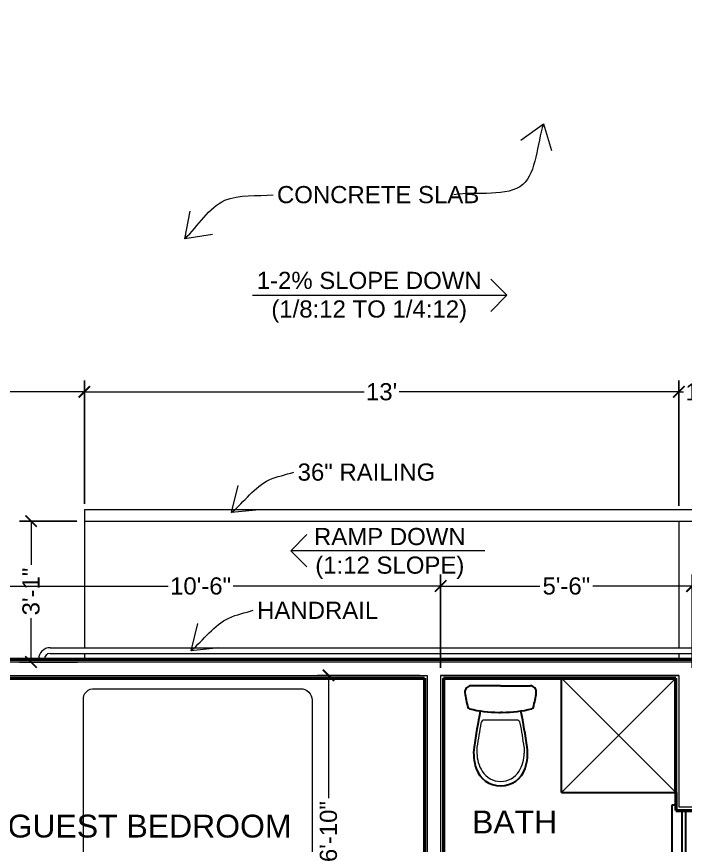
# Model space of a CAD drawing. Header units: inches. Extents: x -4969 to 16721, y 2489 to 24693.
# Drawn here: x 410.7 to 586.2, y 7537.1 to 7754.7 of the extents above; entities that cross this region are included whole.
import ezdxf

# ---------------------------------------------------------------- set-up
doc = ezdxf.new("R2010")
doc.units = ezdxf.units.IN
doc.header["$MEASUREMENT"] = 0
doc.linetypes.add('DASHED', pattern=[0.75, 0.5, -0.25])
doc.layers.get('0').update_dxf_attribs({"lineweight": 5})
for name, color, linetype, lineweight in [('1', 1, 'Continuous', 9), ('2', 6, 'Continuous', 20), ('3', 3, 'Continuous', 30), ('5', 4, 'Continuous', 50), ('A-DIMSx', 7, 'Continuous', 9), ('A-TEXTx', 7, 'Continuous', 20)]:
    doc.layers.add(name, color=color, linetype=linetype, lineweight=lineweight)
doc.styles.get("Standard").update_dxf_attribs({"font": 'Arial.ttf'})
doc.dimstyles.get("Standard").update_dxf_attribs({"dimtxt": 3, "dimasz": 2, "dimexe": 0.03125, "dimexo": 0.0625, "dimgap": 0.03125, "dimtad": 0, "dimtoh": 1, "dimdec": 4, "dimlfac": 0.99985, "dimzin": 0, "dimdsep": 46, "dimlunit": 4, "dimtxsty": 'Standard', "dimblk": 'ARCHTICK', "dimblk1": 'ARCHTICK', "dimblk2": 'ARCHTICK', "dimcen": 0.09, "dimclrt": 256, "dimadec": 0, "dimazin": 0, "dimtfac": 1, "dimtdec": 4, "dimtofl": 0, "dimtmove": 0, "dimatfit": 3, "dimfxl": 1, "dimtolj": 1, "dimtzin": 0, "dimarcsym": 0})

# ---------------------------------------------------------------- blocks, each defined once
blk = doc.blocks.new('window plan 30')
at = {"layer": '1'}
for p, q in [((181.69, 1684.26), (181.69, 1680.76)), ((213.69, 1684.26), (213.69, 1680.76))]:
    blk.add_line(p, q, dxfattribs=at)
at = {"layer": '3'}
for p, q in [((181.19, 1685.01), (181.19, 1686.01)), ((181.19, 1686.01), (214.19, 1686.01)), ((214.19, 1686.01), (214.19, 1685.01)), ((212.69, 1683.48), (182.69, 1683.48)), ((212.69, 1682.48), (182.69, 1682.48)), ((179.69, 1677.76), (179.69, 1678.76)), ((215.69, 1677.76), (179.69, 1677.76)), ((215.69, 1678.76), (215.69, 1677.76))]:
    blk.add_line(p, q, dxfattribs=at)
at = {"layer": '5'}
for p, q in [((182.69, 1685.01), (182.69, 1678.76)), ((212.69, 1685.01), (212.69, 1678.76))]:
    blk.add_line(p, q, dxfattribs=at)
blk = doc.blocks.new('TOILET round TOTO top')
at = {"layer": '1', "linetype": 'Continuous'}
for p, q in [((20663.27, 1803.45), (20664.85, 1803.46)), ((20656.14, 1801.42), (20656.14, 1793.04)), ((20663.28, 1791.03), (20664.85, 1791.02))]:
    blk.add_line(p, q, dxfattribs=at)
for centre, radius, start, end in [((20701.92, 1548.87), 257.49, 98.6329, 100.0541), ((20664.85, 1794.58), 8.87, 57.5383, 90), ((20657.14, 1801.42), 1, 100.0541, 180), ((20666.54, 1797.24), 5.72, 0, 57.5383), ((20666.54, 1797.24), 5.72, 302.4617, 0), ((20657.14, 1793.04), 1, 180, 259.8423), ((20664.85, 1799.9), 8.87, 270, 302.4617), ((20691.55, 1985.1), 196.11, 259.8423, 261.7135)]:
    blk.add_arc(centre, radius, start, end, dxfattribs=at)
at = {"layer": '3', "linetype": 'Continuous'}
for p, q in [((20647.17, 1797.24), (20647.17, 1805.04)), ((20647.17, 1797.24), (20647.17, 1789.44)), ((20654.14, 1797.75), (20654.14, 1797.24)), ((20654.14, 1796.73), (20654.14, 1797.24))]:
    blk.add_line(p, q, dxfattribs=at)
at = {"layer": '3', "linetype": 'DASHED'}
blk.add_line((20647.17, 1797.24), (20647.17, 1797.24), dxfattribs=at)
blk.add_line((20647.17, 1797.24), (20647.17, 1797.24), dxfattribs=at)
at = {"layer": '3', "linetype": 'Continuous'}
for centre, radius, start, end in [((20648.75, 1805.04), 1.57, 82.8564, 180), ((20645.51, 1779.25), 27.56, 74.7214, 82.8564), ((20652.62, 1805.27), 0.591, 14.0755, 74.7214), ((20622.64, 1797.75), 31.5, 0, 14.0755), ((20691.55, 1609.38), 196.86, 98.2539, 101.0651), ((20664.98, 1792.52), 11.81, 70.8883, 98.2539), ((20666.62, 1797.24), 6.81, 0, 70.8883), ((20666.62, 1797.24), 6.81, 289.1117, 0), ((20622.64, 1796.73), 31.5, 345.9245, 0), ((20691.55, 1985.1), 196.86, 258.9349, 261.7461), ((20664.98, 1801.97), 11.81, 261.7461, 289.1117), ((20648.75, 1789.44), 1.57, 180, 277.1436), ((20645.51, 1815.23), 27.56, 277.1436, 285.2786), ((20652.62, 1789.21), 0.591, 285.2786, 345.9245)]:
    blk.add_arc(centre, radius, start, end, dxfattribs=at)
blk = doc.blocks.new('_ArchTick')
at = {"color": 0, "linetype": 'ByBlock', "lineweight": 0, "const_width": 0.15}
blk.add_lwpolyline([(-0.5, -0.5), (0.5, 0.5)], dxfattribs=at)
blk = doc.blocks.new('*D447')
at = {"layer": 'A-DIMSx', "color": 0, "lineweight": -2, "ltscale": 0.1, "transparency": 16777216}
for p, q in [((522, 7583.77), (522, 7608.21)), ((588, 7583.77), (588, 7608.21))]:
    blk.add_line(p, q, dxfattribs=at)
at = {"layer": 'A-DIMSx', "color": 0, "lineweight": 5, "ltscale": 0.1, "transparency": 16777216}
for p, q in [((522, 7605.21), (548.02, 7605.21)), ((588, 7605.21), (561.98, 7605.21))]:
    blk.add_line(p, q, dxfattribs=at)
at = {"layer": 'Defpoints', "color": 0, "ltscale": 0.1, "transparency": 16777216}
for p in [(522, 7605.21), (522, 7581.77), (588, 7581.77)]:
    blk.add_point(p, dxfattribs=at)
at = {"layer": 'A-DIMSx', "color": 0, "lineweight": 5, "ltscale": 0.1, "transparency": 16777216, "xscale": 3, "yscale": 3, "zscale": 3, "rotation": 180}
blk.add_blockref('_ArchTick', (522, 7605.21), dxfattribs=at)
at = {"layer": 'A-DIMSx', "color": 0, "lineweight": 5, "ltscale": 0.1, "transparency": 16777216, "xscale": 3, "yscale": 3, "zscale": 3}
blk.add_blockref('_ArchTick', (588, 7605.21), dxfattribs=at)
at = {"layer": 'A-DIMSx', "ltscale": 0.1, "transparency": 16777216, "insert": (555, 7605.21), "char_height": 4.5, "attachment_point": 5}
blk.add_mtext('\\A1;5\'-6"', dxfattribs=at)
blk = doc.blocks.new('*D453')
at = {"layer": 'A-DIMSx', "color": 0, "lineweight": -2, "ltscale": 0.1, "transparency": 16777216}
for p, q in [((396, 7583.77), (396, 7608.21)), ((522, 7583.77), (522, 7608.21))]:
    blk.add_line(p, q, dxfattribs=at)
at = {"layer": 'A-DIMSx', "color": 0, "lineweight": 5, "ltscale": 0.1, "transparency": 16777216}
for p, q in [((396, 7605.21), (450.48, 7605.21)), ((522, 7605.21), (467.51, 7605.21))]:
    blk.add_line(p, q, dxfattribs=at)
at = {"layer": 'Defpoints', "color": 0, "ltscale": 0.1, "transparency": 16777216}
for p in [(396, 7605.21), (396, 7581.77), (522, 7581.77)]:
    blk.add_point(p, dxfattribs=at)
at = {"layer": 'A-DIMSx', "color": 0, "lineweight": 5, "ltscale": 0.1, "transparency": 16777216, "xscale": 3, "yscale": 3, "zscale": 3, "rotation": 180}
blk.add_blockref('_ArchTick', (396, 7605.21), dxfattribs=at)
at = {"layer": 'A-DIMSx', "color": 0, "lineweight": 5, "ltscale": 0.1, "transparency": 16777216, "xscale": 3, "yscale": 3, "zscale": 3}
blk.add_blockref('_ArchTick', (522, 7605.21), dxfattribs=at)
at = {"layer": 'A-DIMSx', "ltscale": 0.1, "transparency": 16777216, "insert": (459, 7605.21), "char_height": 4.5, "attachment_point": 5}
blk.add_mtext('\\A1;10\'-6"', dxfattribs=at)
blk = doc.blocks.new('*D486')
at = {"layer": 'A-DIMSx', "color": 0, "lineweight": -2, "ltscale": 0.1, "transparency": 16777216}
for p, q in [((516.5, 7581.77), (489.57, 7581.77)), ((515.02, 7499.77), (489.57, 7499.77))]:
    blk.add_line(p, q, dxfattribs=at)
at = {"layer": 'A-DIMSx', "color": 0, "lineweight": 5, "ltscale": 0.1, "transparency": 16777216}
for p, q in [((492.57, 7581.77), (492.57, 7549.52)), ((492.57, 7499.77), (492.57, 7532.03))]:
    blk.add_line(p, q, dxfattribs=at)
at = {"layer": 'Defpoints', "color": 0, "ltscale": 0.1, "transparency": 16777216}
for p in [(492.57, 7581.77), (518.5, 7581.77), (517.02, 7499.77)]:
    blk.add_point(p, dxfattribs=at)
at = {"layer": 'A-DIMSx', "color": 0, "lineweight": 5, "ltscale": 0.1, "transparency": 16777216, "xscale": 3, "yscale": 3, "zscale": 3}
for p, rotation in [((492.57, 7581.77), 90), ((492.57, 7499.77), 270)]:
    blk.add_blockref('_ArchTick', p, dxfattribs=dict(at, rotation=rotation))
at = {"layer": 'A-DIMSx', "ltscale": 0.1, "transparency": 16777216, "insert": (492.57, 7540.77), "char_height": 4.5, "attachment_point": 5, "rotation": 90}
blk.add_mtext('\\A1;6\'-10"', dxfattribs=at)
blk = doc.blocks.new('*D492')
at = {"layer": 'A-DIMSx', "color": 0, "lineweight": -2, "ltscale": 0.1, "transparency": 16777216}
for p, q in [((655.22, 7873.27), (813.17, 7873.27)), ((530, 7001.77), (813.17, 7001.77))]:
    blk.add_line(p, q, dxfattribs=at)
at = {"layer": 'A-DIMSx', "color": 0, "lineweight": 5, "ltscale": 0.1, "transparency": 16777216}
for p, q in [((810.17, 7873.27), (810.17, 7447.88)), ((810.17, 7001.77), (810.17, 7427.17))]:
    blk.add_line(p, q, dxfattribs=at)
at = {"layer": 'Defpoints', "color": 0, "ltscale": 0.1, "transparency": 16777216}
for p in [(653.22, 7873.27), (810.17, 7873.27), (528, 7001.77)]:
    blk.add_point(p, dxfattribs=at)
at = {"layer": 'A-DIMSx', "color": 0, "lineweight": 5, "ltscale": 0.1, "transparency": 16777216, "xscale": 3, "yscale": 3, "zscale": 3}
for p, rotation in [((810.17, 7873.27), 90), ((810.17, 7001.77), 270)]:
    blk.add_blockref('_ArchTick', p, dxfattribs=dict(at, rotation=rotation))
at = {"layer": 'A-DIMSx', "ltscale": 0.1, "transparency": 16777216, "insert": (810.17, 7437.52), "char_height": 4.5, "attachment_point": 5, "rotation": 90}
blk.add_mtext('\\A1;72\'-7{\\H1x;\\S1/2;}"', dxfattribs=at)
blk = doc.blocks.new('*D494')
at = {"layer": 'A-DIMSx', "color": 0, "lineweight": -2, "ltscale": 0.1, "transparency": 16777216}
for p, q in [((584.5, 7626.27), (584.5, 7659.18)), ((600.5, 7626.01), (600.5, 7659.18))]:
    blk.add_line(p, q, dxfattribs=at)
at = {"layer": 'A-DIMSx', "color": 0, "lineweight": 5, "ltscale": 0.1, "transparency": 16777216}
for p, q in [((584.5, 7656.18), (585.73, 7656.18)), ((600.5, 7656.18), (599.27, 7656.18))]:
    blk.add_line(p, q, dxfattribs=at)
at = {"layer": 'Defpoints', "color": 0, "ltscale": 0.1, "transparency": 16777216}
for p in [(600.5, 7656.18), (584.5, 7624.27), (600.5, 7624.01)]:
    blk.add_point(p, dxfattribs=at)
at = {"layer": 'A-DIMSx', "color": 0, "lineweight": 5, "ltscale": 0.1, "transparency": 16777216, "xscale": 3, "yscale": 3, "zscale": 3, "rotation": 180}
blk.add_blockref('_ArchTick', (584.5, 7656.18), dxfattribs=at)
at = {"layer": 'A-DIMSx', "color": 0, "lineweight": 5, "ltscale": 0.1, "transparency": 16777216, "xscale": 3, "yscale": 3, "zscale": 3}
blk.add_blockref('_ArchTick', (600.5, 7656.18), dxfattribs=at)
at = {"layer": 'A-DIMSx', "ltscale": 0.1, "transparency": 16777216, "insert": (592.5, 7656.18), "char_height": 4.5, "attachment_point": 5}
blk.add_mtext('\\A1;1\'-4"', dxfattribs=at)
blk = doc.blocks.new('*D496')
at = {"layer": 'A-DIMSx', "color": 0, "lineweight": -2, "ltscale": 0.1, "transparency": 16777216}
for p, q in [((428.5, 7626.77), (428.5, 7659.18)), ((584.5, 7626.27), (584.5, 7659.18))]:
    blk.add_line(p, q, dxfattribs=at)
at = {"layer": 'A-DIMSx', "color": 0, "lineweight": 5, "ltscale": 0.1, "transparency": 16777216}
for p, q in [((428.5, 7656.18), (501.89, 7656.18)), ((584.5, 7656.18), (511.1, 7656.18))]:
    blk.add_line(p, q, dxfattribs=at)
at = {"layer": 'Defpoints', "color": 0, "ltscale": 0.1, "transparency": 16777216}
for p in [(428.5, 7656.18), (428.5, 7624.77), (584.5, 7624.27)]:
    blk.add_point(p, dxfattribs=at)
at = {"layer": 'A-DIMSx', "color": 0, "lineweight": 5, "ltscale": 0.1, "transparency": 16777216, "xscale": 3, "yscale": 3, "zscale": 3, "rotation": 180}
blk.add_blockref('_ArchTick', (428.5, 7656.18), dxfattribs=at)
at = {"layer": 'A-DIMSx', "color": 0, "lineweight": 5, "ltscale": 0.1, "transparency": 16777216, "xscale": 3, "yscale": 3, "zscale": 3}
blk.add_blockref('_ArchTick', (584.5, 7656.18), dxfattribs=at)
at = {"layer": 'A-DIMSx', "ltscale": 0.1, "transparency": 16777216, "insert": (506.5, 7656.18), "char_height": 4.5, "attachment_point": 5}
blk.add_mtext("\\A1;13'", dxfattribs=at)
blk = doc.blocks.new('*D499')
at = {"layer": 'A-DIMSx', "color": 0, "lineweight": -2, "ltscale": 0.1, "transparency": 16777216}
for p, q in [((426.5, 7622.27), (411.51, 7622.27)), ((426.7, 7585.27), (411.51, 7585.27))]:
    blk.add_line(p, q, dxfattribs=at)
at = {"layer": 'A-DIMSx', "color": 0, "lineweight": 5, "ltscale": 0.1, "transparency": 16777216}
for p, q in [((414.51, 7622.27), (414.51, 7610.75)), ((414.51, 7585.27), (414.51, 7596.8))]:
    blk.add_line(p, q, dxfattribs=at)
at = {"layer": 'Defpoints', "color": 0, "ltscale": 0.1, "transparency": 16777216}
for p in [(428.5, 7622.27), (414.51, 7585.27), (428.7, 7585.27)]:
    blk.add_point(p, dxfattribs=at)
at = {"layer": 'A-DIMSx', "color": 0, "lineweight": 5, "ltscale": 0.1, "transparency": 16777216, "xscale": 3, "yscale": 3, "zscale": 3}
for p, rotation in [((414.51, 7622.27), 90), ((414.51, 7585.27), 270)]:
    blk.add_blockref('_ArchTick', p, dxfattribs=dict(at, rotation=rotation))
at = {"layer": 'A-DIMSx', "ltscale": 0.1, "transparency": 16777216, "insert": (414.51, 7603.77), "char_height": 4.5, "attachment_point": 5, "rotation": 90}
blk.add_mtext('\\A1;3\'-1"', dxfattribs=at)
blk = doc.blocks.new('*D504')
at = {"layer": 'A-DIMSx', "color": 0, "lineweight": -2, "ltscale": 0.1, "transparency": 16777216}
for p, q in [((361.47, 7873.27), (215.06, 7873.27)), ((454, 7001.77), (215.06, 7001.77))]:
    blk.add_line(p, q, dxfattribs=at)
at = {"layer": 'A-DIMSx', "color": 0, "lineweight": 5, "ltscale": 0.1, "transparency": 16777216}
for p, q in [((218.06, 7873.27), (218.06, 7447.88)), ((218.06, 7001.77), (218.06, 7427.17))]:
    blk.add_line(p, q, dxfattribs=at)
at = {"layer": 'Defpoints', "color": 0, "ltscale": 0.1, "transparency": 16777216}
for p in [(218.06, 7873.27), (363.47, 7873.27), (456, 7001.77)]:
    blk.add_point(p, dxfattribs=at)
at = {"layer": 'A-DIMSx', "color": 0, "lineweight": 5, "ltscale": 0.1, "transparency": 16777216, "xscale": 3, "yscale": 3, "zscale": 3}
for p, rotation in [((218.06, 7873.27), 90), ((218.06, 7001.77), 270)]:
    blk.add_blockref('_ArchTick', p, dxfattribs=dict(at, rotation=rotation))
at = {"layer": 'A-DIMSx', "ltscale": 0.1, "transparency": 16777216, "insert": (218.06, 7437.52), "char_height": 4.5, "attachment_point": 5, "rotation": 90}
blk.add_mtext('\\A1;72\'-7{\\H1x;\\S1/2;}"', dxfattribs=at)
blk = doc.blocks.new('*D821')
at = {"layer": 'A-DIMSx', "color": 0, "lineweight": -2, "ltscale": 0.25, "transparency": 16777216}
for p, q in [((368.25, 7662.77), (368.25, 7653.18)), ((428.5, 7626.77), (428.5, 7659.18))]:
    blk.add_line(p, q, dxfattribs=at)
at = {"layer": 'A-DIMSx', "color": 0, "lineweight": 5, "ltscale": 0.25, "transparency": 16777216}
for p, q in [((368.25, 7656.18), (395.3, 7656.18)), ((428.5, 7656.18), (401.44, 7656.18))]:
    blk.add_line(p, q, dxfattribs=at)
at = {"layer": 'Defpoints', "color": 0, "ltscale": 0.25, "transparency": 16777216}
for p in [(368.25, 7664.77), (368.25, 7656.18), (428.5, 7624.77)]:
    blk.add_point(p, dxfattribs=at)
at = {"layer": 'A-DIMSx', "color": 0, "lineweight": 5, "ltscale": 0.25, "transparency": 16777216, "xscale": 3, "yscale": 3, "zscale": 3, "rotation": 180}
blk.add_blockref('_ArchTick', (368.25, 7656.18), dxfattribs=at)
at = {"layer": 'A-DIMSx', "color": 0, "lineweight": 5, "ltscale": 0.25, "transparency": 16777216, "xscale": 3, "yscale": 3, "zscale": 3}
blk.add_blockref('_ArchTick', (428.5, 7656.18), dxfattribs=at)
at = {"layer": 'A-DIMSx', "ltscale": 0.25, "transparency": 16777216, "insert": (398.37, 7656.18), "char_height": 4.5, "attachment_point": 5}
blk.add_mtext("\\A1;5'", dxfattribs=at)

msp = doc.modelspace()

# ---------------------------------------------------------------- linework, layer by layer
at = {"layer": '1'}
for p, q in [((428.4965993, 7622.2747155), (428.4965993, 7589.0247155)), ((419.4965993, 7589.0247155), (593.4965993, 7589.0247155)), ((419.4965993, 7587.5247155), (593.4965993, 7587.5247155)), ((606.9965993, 7585.2747155), (367.4965993, 7585.2747155)), ((399.4965993, 7581.7747155), (518.4965993, 7581.7747155)), ((518.4965993, 7581.7747155), (518.4965993, 7512.7747155)), ((521.9965993, 7581.7747155), (521.9965993, 7512.7747155)), ((521.9965993, 7581.7747155), (584.4965993, 7581.7747155)), ((584.4965993, 7581.7747155), (521.9965993, 7581.7747155)), ((553.7465993, 7581.0247155), (583.7465993, 7551.0247155)), ((583.7465993, 7581.0247155), (553.7465993, 7551.0247155)), ((584.4965993, 7581.7747155), (584.4965993, 7547.2747155))]:
    msp.add_line(p, q, dxfattribs=at)
at = {"layer": '1', "ltscale": 0.25}
for p, q in [((584.4965993, 7622.2747155), (584.4965993, 7589.0247155)), ((584.4965993, 7587.5247155), (584.4965993, 7586.0247155))]:
    msp.add_line(p, q, dxfattribs=at)
msp.add_lwpolyline([(428.2465993, 7501.2747155), (428.2465993, 7575.2747155, -0.4777742128), (431.2465993, 7578.2747155), (485.2465993, 7578.2747155, -0.4142135624), (488.2465993, 7575.2747155), (488.2465993, 7501.2747155, -0.4142135624), (485.2465993, 7498.2747155), (431.2465993, 7498.2747155, -0.4370062526), (428.2465993, 7501.2747155)], format="xyb", dxfattribs=at)
at = {"layer": '1'}
for radius in [3, 1.5]:
    msp.add_arc((419.4965993, 7586.0247155), radius, 90, 180, dxfattribs=at)
at = {"layer": '2'}
for p, q in [((428.4965993, 7625.2747155), (428.4965993, 7622.2747155)), ((428.4965993, 7625.2747155), (600.4965993, 7625.2747155)), ((428.4965993, 7622.2747155), (594.4965993, 7622.2747155)), ((428.4965993, 7622.2747155), (594.4965993, 7622.2747155)), ((584.4965993, 7622.2747155), (647.7465993, 7622.2747155)), ((428.4965993, 7587.5247155), (428.4965993, 7586.0247155))]:
    msp.add_line(p, q, dxfattribs=at)
at = {"layer": '3'}
for q in [(553.7465993, 7581.0247155), (583.7465993, 7551.0247155)]:
    msp.add_line((553.7465993, 7551.0247155), q, dxfattribs=at)
at = {"layer": '5'}
for p, q in [((368.2465993, 7586.0247155), (607.9965993, 7586.0247155)), ((400.2465993, 7581.0247155), (517.7465993, 7581.0247155)), ((517.7465993, 7581.0247155), (517.7465993, 7511.7747155)), ((522.7465993, 7581.0247155), (583.7465993, 7581.0247155)), ((522.7465993, 7581.0247155), (522.7465993, 7511.7747155)), ((583.7465993, 7551.0247155), (583.7465993, 7581.0247155)), ((583.7465993, 7551.0247155), (583.7465993, 7546.2747155))]:
    msp.add_line(p, q, dxfattribs=at)
at = {"layer": 'A-TEXTx', "ltscale": 0.25}
for points in [[(472.5952958, 7681.5131297), (539.3870582, 7681.5131297), (535.1444176, 7685.7557704), (539.3870582, 7681.5131297), (535.1444176, 7677.270489)], [(533.6425762, 7614.4911689), (482.6539229, 7614.4911689), (486.8965636, 7618.7338096), (482.6539229, 7614.4911689), (486.8965636, 7610.2485283)]]:
    msp.add_lwpolyline(points, dxfattribs=at)

# ---------------------------------------------------------------- block references
at = {"ltscale": 0.1, "rotation": 270}
msp.add_blockref('TOILET round TOTO top', (-1259.494035, 28226.195224), dxfattribs=at)
at = {"rotation": 90.00000000000033}
msp.add_blockref('window plan 30', (2268.7561745, 7333.5856635), dxfattribs=at)

# ---------------------------------------------------------------- texts
at = {"layer": 'A-TEXTx', "ltscale": 0.25, "char_height": 4.5}
for s, insert, attachment_point in [('{CONCRETE SLAB}', (479.0472561, 7707.909364), 4), ('{36" RAILING}', (484.4667129, 7635.0901436), 4), ('RAMP DOWN\\P(1:12 SLOPE)', (508.66504, 7620.4559706), 2), ('{HANDRAIL}', (473.8384491, 7598.848008), 4)]:
    msp.add_mtext(s, dxfattribs=dict(at, insert=insert, attachment_point=attachment_point))
at = {"layer": 'A-TEXTx', "ltscale": 0.25, "insert": (503.2510343, 7687.6786611), "char_height": 4.5, "width": 61.79563761, "attachment_point": 2}
msp.add_mtext('{1-2% SLOPE DOWN\\P(1/8:12 TO 1/4:12)}', dxfattribs=at)
at = {"layer": 'A-TEXTx', "ltscale": 0.5, "char_height": 6, "attachment_point": 2}
for s, insert, width in [('{BATH}', (541.4345641, 7546.2954106), 34.107782089), ('{OFFICE/ GUEST BEDROOM}', (427.9115433, 7545.2127604), 108.704797621)]:
    msp.add_mtext(s, dxfattribs=dict(at, insert=insert, width=width))

# ---------------------------------------------------------------- dimensions: what is measured, and where the dimension line sits
at = {"layer": 'A-DIMSx', "ltscale": 0.1}
for base, p1, p2, picture, middle in [((218.0635148137, 7873.2747154682), (455.9965992748, 7001.7747163615), (363.4707772694, 7873.2747154682), '*D504', (218.0635148137, 7437.5247159148)), ((810.1704137199, 7873.2747154682), (527.9965992748, 7001.7747163615), (653.218973311, 7873.2747154682), '*D492', (810.1704137199, 7437.5247159148)), ((414.5107899, 7585.2747155), (428.4965993, 7622.2747155), (428.6975612, 7585.2747155), '*D499', (414.5107899, 7603.7747155)), ((492.5718883, 7581.7747155), (517.0155751, 7499.7747155), (518.4965993, 7581.7747155), '*D486', (492.5718883, 7540.7747155))]:
    dim = msp.add_linear_dim(base=base, p1=p1, p2=p2, angle=90, dimstyle='Standard', override={"dimtxt": 4.5, "dimasz": 3, "dimexe": 3, "dimexo": 2, "dimgap": 1, "dimlfac": -47.9928, "dimlwd": 5}, dxfattribs=at)
    dim.commit()
    dim.dimension.update_dxf_attribs({"geometry": picture, "text_midpoint": middle})
at = {"layer": 'A-DIMSx', "ltscale": 0.25}
dim = msp.add_linear_dim(base=(368.2465993, 7656.1831643), p1=(428.4965993, 7624.7747155), p2=(368.2465993, 7664.7747155), text="5'", dimstyle='Standard', override={"dimtxt": 4.5, "dimasz": 3, "dimexe": 3, "dimexo": 2, "dimgap": 1, "dimlfac": -47.9928, "dimtmove": 2, "dimlwd": 5}, dxfattribs=at)
dim.commit()
dim.dimension.update_dxf_attribs({"geometry": '*D821', "text_midpoint": (398.3715993, 7656.1831643)})
at = {"layer": 'A-DIMSx', "ltscale": 0.1}
for base, p1, p2, override, picture, middle in [((428.4965993, 7656.1831643), (584.4965993, 7624.2747155), (428.4965993, 7624.7747155), {"dimtxt": 4.5, "dimasz": 3, "dimexe": 3, "dimexo": 2, "dimgap": 1, "dimlfac": -47.9928, "dimtmove": 2, "dimlwd": 5}, '*D496', (506.4965993, 7656.1831643)), ((600.4965993, 7656.1831643), (584.4965993, 7624.2747155), (600.4965993, 7624.0067663), {"dimtxt": 4.5, "dimasz": 3, "dimexe": 3, "dimexo": 2, "dimgap": 1, "dimlfac": -47.9928, "dimtmove": 2, "dimlwd": 5}, '*D494', (592.4965993, 7656.1831643)), ((395.9965993, 7605.2146945), (521.9965993, 7581.7747155), (395.9965993, 7581.7747155), {"dimtxt": 4.5, "dimasz": 3, "dimexe": 3, "dimexo": 2, "dimgap": 1, "dimlfac": 0.99985, "dimlwd": 5}, '*D453', (458.9965993, 7605.2146945)), ((521.9965993, 7605.2146945), (587.9965993, 7581.7747155), (521.9965993, 7581.7747155), {"dimtxt": 4.5, "dimasz": 3, "dimexe": 3, "dimexo": 2, "dimgap": 1, "dimlfac": -47.9928, "dimtmove": 2, "dimlwd": 5}, '*D447', (554.9965993, 7605.2146945))]:
    dim = msp.add_linear_dim(base=base, p1=p1, p2=p2, dimstyle='Standard', override=override, dxfattribs=at)
    dim.commit()
    dim.dimension.update_dxf_attribs({"geometry": picture, "text_midpoint": middle})

# ---------------------------------------------------------------- leaders
at = {"layer": 'A-TEXTx', "path_type": 1, "annotation_type": 0, "has_hookline": 1}
for points, hookline_direction, text_width in [([(549.0104912, 7726.5221532), (543.58799, 7710.6051046), (525.4307214, 7707.909364)], 1, 52.4498636), ([(454.87291, 7696.347028), (465.3514945, 7706.4478603), (478.0472561, 7707.909364)], 0, 52.4498636), ([(467.1283437, 7624.4730427), (477.0401607, 7633.0626605), (483.4667129, 7635.0901436)], 0, 35.4658936), ([(456.5000799, 7588.2309071), (466.4118969, 7596.8205249), (472.8384491, 7598.848008)], 0, 31.0610505)]:
    msp.add_leader(points, dimstyle='Standard', override={"dimasz": 6, "dimgap": 1, "dimldrblk": 'Open90', "dimlwd": -1}, dxfattribs=dict(at, hookline_direction=hookline_direction, text_width=text_width))

doc.saveas('drawing.dxf')
